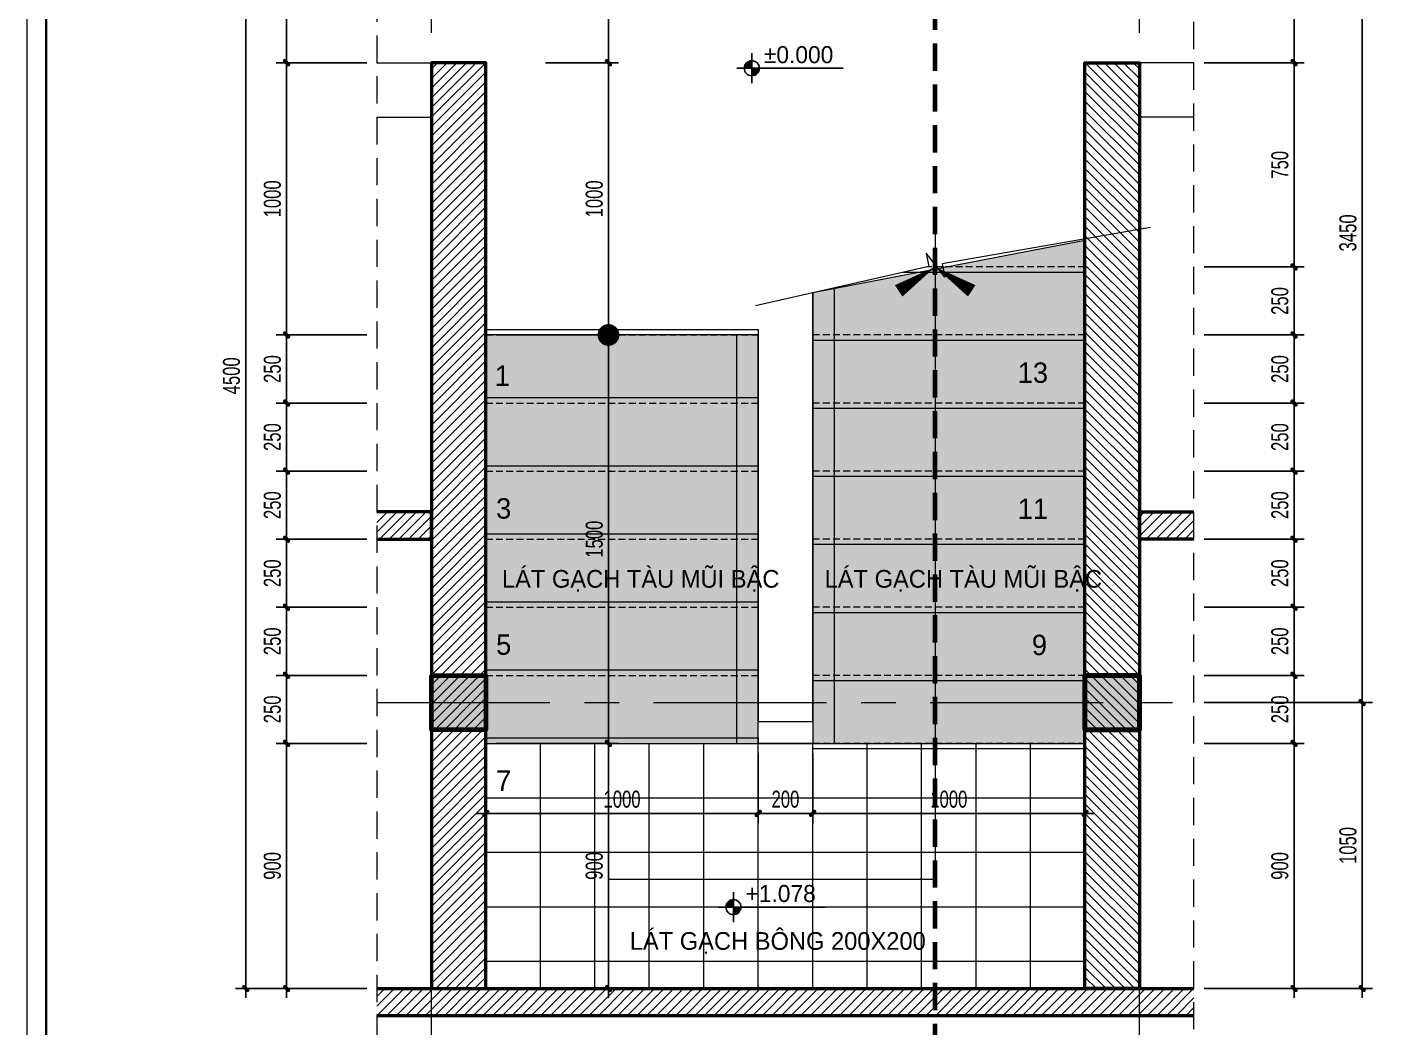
# Model space of a CAD drawing. Header units: inches. Extents: x 88947 to 296847, y 35049 to 161062.
# Drawn here: x 208454 to 213401, y 91097 to 94770 of the extents above; entities that cross this region are included whole.
import ezdxf

# ---------------------------------------------------------------- set-up
doc = ezdxf.new("R2010")
doc.units = ezdxf.units.IN
doc.header["$MEASUREMENT"] = 0
doc.header["$PDMODE"] = 1
for name, pattern in [('ACAD_ISO03W100', [30, 12, -18]), ('CENTER', [50.8, 31.75, -6.35, 6.35, -6.35]), ('DASHED', [0.75, 0.5, -0.25]), ('HIDDEN', [0.375, 0.25, -0.125])]:
    doc.linetypes.add(name, pattern=pattern)
for name, color, linetype, lineweight in [('A-Dims', 145, 'Continuous', 25), ('A-Text', 30, 'Continuous', 9), ('A-Wall', 2, 'Continuous', 35), ('DIM', 7, 'Continuous', 25), ('HACTH', 8, 'Continuous', 5), ('HATCH', 8, 'Continuous', 5), ('KHUNG 1', 6, 'Continuous', 70), ('KHUNG 2', 144, 'Continuous', 18), ('KY HIEU', 4, 'Continuous', 25), ('THAY', 3, 'Continuous', 18), ('TRUC', 252, 'ACAD_ISO03W100', 13), ('TUONG', 4, 'Continuous', 50), ('vdung', 56, 'Continuous', 9)]:
    doc.layers.add(name, color=color, linetype=linetype, lineweight=lineweight)
doc.layers.add('text', color=2, linetype='Continuous')
doc.styles.add('FRANKO', font='VFRANKO.TTF')
doc.styles.add('TEXT', font='VHELVCN.TTF')
doc.styles.add('VNI-HELVE-CONDENSE', font='VNARIAL.TTF', dxfattribs={"width": 0.7})
doc.dimstyles.new('TAS-50', dxfattribs={"dimscale": 25, "dimtxt": 2.5, "dimasz": 0.7, "dimexe": 1.5, "dimexo": 1.5, "dimgap": 0.8, "dimtad": 1, "dimdec": 0, "dimzin": 3, "dimdsep": 46, "dimtxsty": 'VNI-HELVE-CONDENSE', "dimblk": 'TICK', "dimcen": 2.5, "dimclrt": 71, "dimazin": 2, "dimtfac": 0.75, "dimtdec": 0, "dimtix": 1, "dimtmove": 2, "dimatfit": 2, "dimldrblk": 'TICK123', "dimfxl": 1.5, "dimtolj": 1, "dimtzin": 0, "dimarcsym": 0})

# ---------------------------------------------------------------- blocks, each defined once
blk = doc.blocks.new('khung ten')
at = {"layer": 'A-Wall', "ltscale": 0.7}
blk.add_lwpolyline([(267204, -219099), (305804, -219099), (305804, -190799), (267204, -190799)], close=True, dxfattribs=at)
at = {"layer": 'KHUNG 2', "ltscale": 0.7}
blk.add_lwpolyline([(267004, -219299), (306004, -219299), (306004, -190599), (267004, -190599)], close=True, dxfattribs=at)
blk = doc.blocks.new('TICK')
at = {"layer": 'A-Dims', "color": 1}
for p, q in [((-2, 0), (2, 0)), ((0, 1.5), (0, -1.5))]:
    blk.add_line(p, q, dxfattribs=at)
at = {"layer": 'A-Dims', "color": 1, "const_width": 0.788}
blk.add_lwpolyline([(-0.33, -0.35), (0.38, 0.38)], dxfattribs=at)
at = {"layer": 'A-Dims', "color": 1, "const_width": 0.394}
for points in [[(0.24, 0.52, -0.414214), (0.52, 0.52, -1)], [(0.52, 0.52, -0.414214), (0.52, 0.24, -1)], [(-0.47, -0.21, 0.414214), (-0.47, -0.49, 1)], [(-0.47, -0.49, 0.414214), (-0.19, -0.49, 1)]]:
    blk.add_lwpolyline(points, format="xyb", dxfattribs=at)
blk = doc.blocks.new('*D1185')
at = {"layer": 'Defpoints', "color": 0}
for p in [(212739.9, 94638.5), (212739.9, 93888.5), (213107.7, 93888.5)]:
    blk.add_point(p, dxfattribs=at)
at = {"layer": 'DIM', "color": 0, "lineweight": -2}
for p, q in [((212777.4, 94638.5), (213145.2, 94638.5)), ((213107.7, 94621), (213107.7, 93906)), ((212777.4, 93888.5), (213145.2, 93888.5))]:
    blk.add_line(p, q, dxfattribs=at)
at = {"layer": 'DIM', "color": 0, "lineweight": -2, "xscale": 17.5, "yscale": 17.5, "zscale": 17.5}
for p, rotation in [((213107.7, 94638.5), 90), ((213107.7, 93888.5), 270)]:
    blk.add_blockref('TICK', p, dxfattribs=dict(at, rotation=rotation))
at = {"layer": 'DIM', "color": 71, "insert": (213055.8, 94263.5), "char_height": 62.5, "attachment_point": 5, "rotation": 90, "style": 'VNI-HELVE-CONDENSE'}
blk.add_mtext('\\A1;750', dxfattribs=at)
blk = doc.blocks.new('TICK123')
at = {"layer": 'A-Dims', "color": 1}
blk.add_lwpolyline([(0.05, 0, 0, 0.84, 0), (-2.11, 0, 8.4, 8.4, 0)], format="xyseb", dxfattribs=at)
blk = doc.blocks.new('*D1186')
at = {"layer": 'Defpoints', "color": 0}
for p in [(212739.9, 93888.5), (212739.9, 93638.5), (213107.7, 93638.5)]:
    blk.add_point(p, dxfattribs=at)
at = {"layer": 'DIM', "color": 0, "lineweight": -2}
for p, q in [((212777.4, 93888.5), (213145.2, 93888.5)), ((213107.7, 93871), (213107.7, 93656)), ((212777.4, 93638.5), (213145.2, 93638.5))]:
    blk.add_line(p, q, dxfattribs=at)
at = {"layer": 'DIM', "color": 0, "lineweight": -2, "xscale": 17.5, "yscale": 17.5, "zscale": 17.5}
for p, rotation in [((213107.7, 93888.5), 90), ((213107.7, 93638.5), 270)]:
    blk.add_blockref('TICK', p, dxfattribs=dict(at, rotation=rotation))
at = {"layer": 'DIM', "color": 71, "insert": (213055.8, 93763.5), "char_height": 62.5, "attachment_point": 5, "rotation": 90, "style": 'VNI-HELVE-CONDENSE'}
blk.add_mtext('\\A1;250', dxfattribs=at)
blk = doc.blocks.new('*D1187')
at = {"layer": 'Defpoints', "color": 0}
for p in [(212739.9, 93638.5), (212739.9, 93388.5), (213107.7, 93388.5)]:
    blk.add_point(p, dxfattribs=at)
at = {"layer": 'DIM', "color": 0, "lineweight": -2}
for p, q in [((212777.4, 93638.5), (213145.2, 93638.5)), ((213107.7, 93621), (213107.7, 93406)), ((212777.4, 93388.5), (213145.2, 93388.5))]:
    blk.add_line(p, q, dxfattribs=at)
at = {"layer": 'DIM', "color": 0, "lineweight": -2, "xscale": 17.5, "yscale": 17.5, "zscale": 17.5}
for p, rotation in [((213107.7, 93638.5), 90), ((213107.7, 93388.5), 270)]:
    blk.add_blockref('TICK', p, dxfattribs=dict(at, rotation=rotation))
at = {"layer": 'DIM', "color": 71, "insert": (213055.8, 93513.5), "char_height": 62.5, "attachment_point": 5, "rotation": 90, "style": 'VNI-HELVE-CONDENSE'}
blk.add_mtext('\\A1;250', dxfattribs=at)
blk = doc.blocks.new('*D1188')
at = {"layer": 'Defpoints', "color": 0}
for p in [(212739.9, 93388.5), (212739.9, 93138.5), (213107.7, 93138.5)]:
    blk.add_point(p, dxfattribs=at)
at = {"layer": 'DIM', "color": 0, "lineweight": -2}
for p, q in [((212777.4, 93388.5), (213145.2, 93388.5)), ((213107.7, 93371), (213107.7, 93156)), ((212777.4, 93138.5), (213145.2, 93138.5))]:
    blk.add_line(p, q, dxfattribs=at)
at = {"layer": 'DIM', "color": 0, "lineweight": -2, "xscale": 17.5, "yscale": 17.5, "zscale": 17.5}
for p, rotation in [((213107.7, 93388.5), 90), ((213107.7, 93138.5), 270)]:
    blk.add_blockref('TICK', p, dxfattribs=dict(at, rotation=rotation))
at = {"layer": 'DIM', "color": 71, "insert": (213055.8, 93263.5), "char_height": 62.5, "attachment_point": 5, "rotation": 90, "style": 'VNI-HELVE-CONDENSE'}
blk.add_mtext('\\A1;250', dxfattribs=at)
blk = doc.blocks.new('*D1189')
at = {"layer": 'Defpoints', "color": 0}
for p in [(212739.9, 93138.5), (212739.9, 92888.5), (213107.7, 92888.5)]:
    blk.add_point(p, dxfattribs=at)
at = {"layer": 'DIM', "color": 0, "lineweight": -2}
for p, q in [((212777.4, 93138.5), (213145.2, 93138.5)), ((213107.7, 93121), (213107.7, 92906)), ((212777.4, 92888.5), (213145.2, 92888.5))]:
    blk.add_line(p, q, dxfattribs=at)
at = {"layer": 'DIM', "color": 0, "lineweight": -2, "xscale": 17.5, "yscale": 17.5, "zscale": 17.5}
for p, rotation in [((213107.7, 93138.5), 90), ((213107.7, 92888.5), 270)]:
    blk.add_blockref('TICK', p, dxfattribs=dict(at, rotation=rotation))
at = {"layer": 'DIM', "color": 71, "insert": (213055.8, 93013.5), "char_height": 62.5, "attachment_point": 5, "rotation": 90, "style": 'VNI-HELVE-CONDENSE'}
blk.add_mtext('\\A1;250', dxfattribs=at)
blk = doc.blocks.new('*D1190')
at = {"layer": 'Defpoints', "color": 0}
for p in [(212739.9, 92888.5), (212739.9, 92638.5), (213107.7, 92638.5)]:
    blk.add_point(p, dxfattribs=at)
at = {"layer": 'DIM', "color": 0, "lineweight": -2}
for p, q in [((212777.4, 92888.5), (213145.2, 92888.5)), ((213107.7, 92871), (213107.7, 92656)), ((212777.4, 92638.5), (213145.2, 92638.5))]:
    blk.add_line(p, q, dxfattribs=at)
at = {"layer": 'DIM', "color": 0, "lineweight": -2, "xscale": 17.5, "yscale": 17.5, "zscale": 17.5}
for p, rotation in [((213107.7, 92888.5), 90), ((213107.7, 92638.5), 270)]:
    blk.add_blockref('TICK', p, dxfattribs=dict(at, rotation=rotation))
at = {"layer": 'DIM', "color": 71, "insert": (213055.8, 92763.5), "char_height": 62.5, "attachment_point": 5, "rotation": 90, "style": 'VNI-HELVE-CONDENSE'}
blk.add_mtext('\\A1;250', dxfattribs=at)
blk = doc.blocks.new('*D1191')
at = {"layer": 'Defpoints', "color": 0}
for p in [(212739.9, 92638.5), (212739.9, 92388.5), (213107.7, 92388.5)]:
    blk.add_point(p, dxfattribs=at)
at = {"layer": 'DIM', "color": 0, "lineweight": -2}
for p, q in [((212777.4, 92638.5), (213145.2, 92638.5)), ((213107.7, 92621), (213107.7, 92406)), ((212777.4, 92388.5), (213145.2, 92388.5))]:
    blk.add_line(p, q, dxfattribs=at)
at = {"layer": 'DIM', "color": 0, "lineweight": -2, "xscale": 17.5, "yscale": 17.5, "zscale": 17.5}
for p, rotation in [((213107.7, 92638.5), 90), ((213107.7, 92388.5), 270)]:
    blk.add_blockref('TICK', p, dxfattribs=dict(at, rotation=rotation))
at = {"layer": 'DIM', "color": 71, "insert": (213055.8, 92513.5), "char_height": 62.5, "attachment_point": 5, "rotation": 90, "style": 'VNI-HELVE-CONDENSE'}
blk.add_mtext('\\A1;250', dxfattribs=at)
blk = doc.blocks.new('*D1192')
at = {"layer": 'Defpoints', "color": 0}
for p in [(212739.9, 92388.5), (212739.9, 92138.5), (213107.7, 92138.5)]:
    blk.add_point(p, dxfattribs=at)
at = {"layer": 'DIM', "color": 0, "lineweight": -2}
for p, q in [((212777.4, 92388.5), (213145.2, 92388.5)), ((213107.7, 92371), (213107.7, 92156)), ((212777.4, 92138.5), (213145.2, 92138.5))]:
    blk.add_line(p, q, dxfattribs=at)
at = {"layer": 'DIM', "color": 0, "lineweight": -2, "xscale": 17.5, "yscale": 17.5, "zscale": 17.5}
for p, rotation in [((213107.7, 92388.5), 90), ((213107.7, 92138.5), 270)]:
    blk.add_blockref('TICK', p, dxfattribs=dict(at, rotation=rotation))
at = {"layer": 'DIM', "color": 71, "insert": (213055.8, 92263.5), "char_height": 62.5, "attachment_point": 5, "rotation": 90, "style": 'VNI-HELVE-CONDENSE'}
blk.add_mtext('\\A1;250', dxfattribs=at)
blk = doc.blocks.new('*D1193')
at = {"layer": 'Defpoints', "color": 0}
for p in [(212739.9, 92138.5), (212739.9, 91238.5), (213107.7, 91238.5)]:
    blk.add_point(p, dxfattribs=at)
at = {"layer": 'DIM', "color": 0, "lineweight": -2}
for p, q in [((212777.4, 92138.5), (213145.2, 92138.5)), ((213107.7, 92121), (213107.7, 91256)), ((212777.4, 91238.5), (213145.2, 91238.5))]:
    blk.add_line(p, q, dxfattribs=at)
at = {"layer": 'DIM', "color": 0, "lineweight": -2, "xscale": 17.5, "yscale": 17.5, "zscale": 17.5}
for p, rotation in [((213107.7, 92138.5), 90), ((213107.7, 91238.5), 270)]:
    blk.add_blockref('TICK', p, dxfattribs=dict(at, rotation=rotation))
at = {"layer": 'DIM', "color": 71, "insert": (213055.8, 91688.5), "char_height": 62.5, "attachment_point": 5, "rotation": 90, "style": 'VNI-HELVE-CONDENSE'}
blk.add_mtext('\\A1;900', dxfattribs=at)
blk = doc.blocks.new('*D1194')
at = {"layer": 'Defpoints', "color": 0}
for p in [(212739.9, 92288.5), (212739.9, 91238.5), (213357.7, 91238.5)]:
    blk.add_point(p, dxfattribs=at)
at = {"layer": 'DIM', "color": 0, "lineweight": -2}
for p, q in [((212777.4, 92288.5), (213395.2, 92288.5)), ((213357.7, 92271), (213357.7, 91256)), ((212777.4, 91238.5), (213395.2, 91238.5))]:
    blk.add_line(p, q, dxfattribs=at)
at = {"layer": 'DIM', "color": 0, "lineweight": -2, "xscale": 17.5, "yscale": 17.5, "zscale": 17.5}
for p, rotation in [((213357.7, 92288.5), 90), ((213357.7, 91238.5), 270)]:
    blk.add_blockref('TICK', p, dxfattribs=dict(at, rotation=rotation))
at = {"layer": 'DIM', "color": 71, "insert": (213305.8, 91763.5), "char_height": 62.5, "attachment_point": 5, "rotation": 90, "style": 'VNI-HELVE-CONDENSE'}
blk.add_mtext('\\A1;1050', dxfattribs=at)
blk = doc.blocks.new('*D1195')
at = {"layer": 'Defpoints', "color": 0}
for p in [(212739.9, 95738.5), (213357.7, 95738.5), (212739.9, 92288.5)]:
    blk.add_point(p, dxfattribs=at)
at = {"layer": 'DIM', "color": 0, "lineweight": -2}
for p, q in [((212777.4, 95738.5), (213395.2, 95738.5)), ((213357.7, 92306), (213357.7, 95721)), ((212777.4, 92288.5), (213395.2, 92288.5))]:
    blk.add_line(p, q, dxfattribs=at)
at = {"layer": 'DIM', "color": 0, "lineweight": -2, "xscale": 17.5, "yscale": 17.5, "zscale": 17.5}
for p, rotation in [((213357.7, 95738.5), 90), ((213357.7, 92288.5), 270)]:
    blk.add_blockref('TICK', p, dxfattribs=dict(at, rotation=rotation))
at = {"layer": 'DIM', "color": 71, "insert": (213305.8, 94013.5), "char_height": 62.5, "attachment_point": 5, "rotation": 90, "style": 'VNI-HELVE-CONDENSE'}
blk.add_mtext('\\A1;3450', dxfattribs=at)
blk = doc.blocks.new('*D1226')
at = {"layer": 'Defpoints', "color": 0}
for p in [(209739.9, 95438.5), (209407.7, 94638.5), (209739.9, 94638.5)]:
    blk.add_point(p, dxfattribs=at)
at = {"layer": 'DIM', "color": 0, "lineweight": -2}
for p, q in [((209702.4, 95438.5), (209370.2, 95438.5)), ((209407.7, 95421), (209407.7, 94656)), ((209702.4, 94638.5), (209370.2, 94638.5))]:
    blk.add_line(p, q, dxfattribs=at)
at = {"layer": 'DIM', "color": 0, "lineweight": -2, "xscale": 17.5, "yscale": 17.5, "zscale": 17.5}
for p, rotation in [((209407.7, 95438.5), 90), ((209407.7, 94638.5), 270)]:
    blk.add_blockref('TICK', p, dxfattribs=dict(at, rotation=rotation))
at = {"layer": 'DIM', "color": 71, "insert": (209355.8, 95038.5), "char_height": 62.5, "attachment_point": 5, "rotation": 90, "style": 'VNI-HELVE-CONDENSE'}
blk.add_mtext('\\A1;800', dxfattribs=at)
blk = doc.blocks.new('*D1227')
at = {"layer": 'Defpoints', "color": 0}
for p in [(209739.9, 92138.5), (209407.7, 91238.5), (209739.9, 91238.5)]:
    blk.add_point(p, dxfattribs=at)
at = {"layer": 'DIM', "color": 0, "lineweight": -2}
for p, q in [((209702.4, 92138.5), (209370.2, 92138.5)), ((209407.7, 92121), (209407.7, 91256)), ((209702.4, 91238.5), (209370.2, 91238.5))]:
    blk.add_line(p, q, dxfattribs=at)
at = {"layer": 'DIM', "color": 0, "lineweight": -2, "xscale": 17.5, "yscale": 17.5, "zscale": 17.5}
for p, rotation in [((209407.7, 92138.5), 90), ((209407.7, 91238.5), 270)]:
    blk.add_blockref('TICK', p, dxfattribs=dict(at, rotation=rotation))
at = {"layer": 'DIM', "color": 71, "insert": (209355.8, 91688.5), "char_height": 62.5, "attachment_point": 5, "rotation": 90, "style": 'VNI-HELVE-CONDENSE'}
blk.add_mtext('\\A1;900', dxfattribs=at)
blk = doc.blocks.new('*D2372')
at = {"layer": 'Defpoints', "color": 0}
for p in [(209739.9, 94638.5), (209407.7, 93638.5), (209739.9, 93638.5)]:
    blk.add_point(p, dxfattribs=at)
at = {"layer": 'DIM', "color": 0, "lineweight": -2}
for p, q in [((209702.4, 94638.5), (209370.2, 94638.5)), ((209407.7, 94621), (209407.7, 93656)), ((209702.4, 93638.5), (209370.2, 93638.5))]:
    blk.add_line(p, q, dxfattribs=at)
at = {"layer": 'DIM', "color": 0, "lineweight": -2, "xscale": 17.5, "yscale": 17.5, "zscale": 17.5}
for p, rotation in [((209407.7, 94638.5), 90), ((209407.7, 93638.5), 270)]:
    blk.add_blockref('TICK', p, dxfattribs=dict(at, rotation=rotation))
at = {"layer": 'DIM', "color": 71, "insert": (209355.8, 94138.5), "char_height": 62.5, "attachment_point": 5, "rotation": 90, "style": 'VNI-HELVE-CONDENSE'}
blk.add_mtext('\\A1;1000', dxfattribs=at)
blk = doc.blocks.new('*D2373')
at = {"layer": 'Defpoints', "color": 0}
for p in [(212739.9, 95438.5), (212739.9, 94638.5), (213107.7, 94638.5)]:
    blk.add_point(p, dxfattribs=at)
at = {"layer": 'DIM', "color": 0, "lineweight": -2}
for p, q in [((212777.4, 95438.5), (213145.2, 95438.5)), ((213107.7, 95421), (213107.7, 94656)), ((212777.4, 94638.5), (213145.2, 94638.5))]:
    blk.add_line(p, q, dxfattribs=at)
at = {"layer": 'DIM', "color": 0, "lineweight": -2, "xscale": 17.5, "yscale": 17.5, "zscale": 17.5}
for p, rotation in [((213107.7, 95438.5), 90), ((213107.7, 94638.5), 270)]:
    blk.add_blockref('TICK', p, dxfattribs=dict(at, rotation=rotation))
at = {"layer": 'DIM', "color": 71, "insert": (213055.8, 95038.5), "char_height": 62.5, "attachment_point": 5, "rotation": 90, "style": 'VNI-HELVE-CONDENSE'}
blk.add_mtext('\\A1;800', dxfattribs=at)
blk = doc.blocks.new('*D2374')
at = {"layer": 'Defpoints', "color": 0}
for p in [(209739.9, 95738.5), (209257.7, 91238.5), (209739.9, 91238.5)]:
    blk.add_point(p, dxfattribs=at)
at = {"layer": 'DIM', "color": 0, "lineweight": -2}
for p, q in [((209702.4, 95738.5), (209220.2, 95738.5)), ((209257.7, 95721), (209257.7, 91256)), ((209702.4, 91238.5), (209220.2, 91238.5))]:
    blk.add_line(p, q, dxfattribs=at)
at = {"layer": 'DIM', "color": 0, "lineweight": -2, "xscale": 17.5, "yscale": 17.5, "zscale": 17.5}
for p, rotation in [((209257.7, 95738.5), 90), ((209257.7, 91238.5), 270)]:
    blk.add_blockref('TICK', p, dxfattribs=dict(at, rotation=rotation))
at = {"layer": 'DIM', "color": 71, "insert": (209205.8, 93488.5), "char_height": 62.5, "attachment_point": 5, "rotation": 90, "style": 'VNI-HELVE-CONDENSE'}
blk.add_mtext('\\A1;4500', dxfattribs=at)
blk = doc.blocks.new('*D2875')
at = {"layer": 'Defpoints', "color": 0}
for p in [(210337, 95438.5), (210321.7, 94638.5), (210589.9, 94638.5)]:
    blk.add_point(p, dxfattribs=at)
at = {"layer": 'DIM', "color": 0, "lineweight": -2}
for p, q in [((210374.5, 95438.5), (210627.4, 95438.5)), ((210589.9, 95421), (210589.9, 94656)), ((210359.2, 94638.5), (210627.4, 94638.5))]:
    blk.add_line(p, q, dxfattribs=at)
at = {"layer": 'DIM', "color": 0, "lineweight": -2, "xscale": 17.5, "yscale": 17.5, "zscale": 17.5}
for p, rotation in [((210589.9, 95438.5), 90), ((210589.9, 94638.5), 270)]:
    blk.add_blockref('TICK', p, dxfattribs=dict(at, rotation=rotation))
at = {"layer": 'DIM', "color": 71, "insert": (210538, 95038.5), "char_height": 62.5, "attachment_point": 5, "rotation": 90, "style": 'VNI-HELVE-CONDENSE'}
blk.add_mtext('\\A1;800', dxfattribs=at)
blk = doc.blocks.new('*D2876')
at = {"layer": 'Defpoints', "color": 0}
for p in [(210321.7, 94638.5), (210302.5, 93638.5), (210589.9, 93638.5)]:
    blk.add_point(p, dxfattribs=at)
at = {"layer": 'DIM', "color": 0, "lineweight": -2}
for p, q in [((210359.2, 94638.5), (210627.4, 94638.5)), ((210589.9, 94621), (210589.9, 93656)), ((210340, 93638.5), (210627.4, 93638.5))]:
    blk.add_line(p, q, dxfattribs=at)
at = {"layer": 'DIM', "color": 0, "lineweight": -2, "xscale": 17.5, "yscale": 17.5, "zscale": 17.5}
for p, rotation in [((210589.9, 94638.5), 90), ((210589.9, 93638.5), 270)]:
    blk.add_blockref('TICK', p, dxfattribs=dict(at, rotation=rotation))
at = {"layer": 'DIM', "color": 71, "insert": (210538, 94138.5), "char_height": 62.5, "attachment_point": 5, "rotation": 90, "style": 'VNI-HELVE-CONDENSE'}
blk.add_mtext('\\A1;1000', dxfattribs=at)
blk = doc.blocks.new('*D2877')
at = {"layer": 'Defpoints', "color": 0}
for p in [(210139.9, 93638.5), (210139.9, 92138.5), (210589.9, 92138.5)]:
    blk.add_point(p, dxfattribs=at)
at = {"layer": 'DIM', "color": 0, "lineweight": -2}
for p, q in [((210177.4, 93638.5), (210627.4, 93638.5)), ((210589.9, 93621), (210589.9, 92156)), ((210177.4, 92138.5), (210627.4, 92138.5))]:
    blk.add_line(p, q, dxfattribs=at)
at = {"layer": 'DIM', "color": 0, "lineweight": -2, "xscale": 17.5, "yscale": 17.5, "zscale": 17.5}
for p, rotation in [((210589.9, 93638.5), 90), ((210589.9, 92138.5), 270)]:
    blk.add_blockref('TICK', p, dxfattribs=dict(at, rotation=rotation))
at = {"layer": 'DIM', "color": 71, "insert": (210538, 92888.5), "char_height": 62.5, "attachment_point": 5, "rotation": 90, "style": 'VNI-HELVE-CONDENSE'}
blk.add_mtext('\\A1;1500', dxfattribs=at)
blk = doc.blocks.new('*D2878')
at = {"layer": 'Defpoints', "color": 0}
for p in [(210139.9, 92138.5), (210139.9, 91238.5), (210589.9, 91238.5)]:
    blk.add_point(p, dxfattribs=at)
at = {"layer": 'DIM', "color": 0, "lineweight": -2}
for p, q in [((210177.4, 92138.5), (210627.4, 92138.5)), ((210589.9, 92121), (210589.9, 91256)), ((210177.4, 91238.5), (210627.4, 91238.5))]:
    blk.add_line(p, q, dxfattribs=at)
at = {"layer": 'DIM', "color": 0, "lineweight": -2, "xscale": 17.5, "yscale": 17.5, "zscale": 17.5}
for p, rotation in [((210589.9, 92138.5), 90), ((210589.9, 91238.5), 270)]:
    blk.add_blockref('TICK', p, dxfattribs=dict(at, rotation=rotation))
at = {"layer": 'DIM', "color": 71, "insert": (210538, 91688.5), "char_height": 62.5, "attachment_point": 5, "rotation": 90, "style": 'VNI-HELVE-CONDENSE'}
blk.add_mtext('\\A1;900', dxfattribs=at)
blk = doc.blocks.new('*D2394')
at = {"layer": 'Defpoints', "color": 0}
for p in [(209739.9, 93638.5), (209407.7, 93388.5), (209739.9, 93388.5)]:
    blk.add_point(p, dxfattribs=at)
at = {"layer": 'DIM', "color": 0, "lineweight": -2}
for p, q in [((209702.4, 93638.5), (209370.2, 93638.5)), ((209407.7, 93621), (209407.7, 93406)), ((209702.4, 93388.5), (209370.2, 93388.5))]:
    blk.add_line(p, q, dxfattribs=at)
at = {"layer": 'DIM', "color": 0, "lineweight": -2, "xscale": 17.5, "yscale": 17.5, "zscale": 17.5}
for p, rotation in [((209407.7, 93638.5), 90), ((209407.7, 93388.5), 270)]:
    blk.add_blockref('TICK', p, dxfattribs=dict(at, rotation=rotation))
at = {"layer": 'DIM', "color": 71, "insert": (209355.8, 93513.5), "char_height": 62.5, "attachment_point": 5, "rotation": 90, "style": 'VNI-HELVE-CONDENSE'}
blk.add_mtext('\\A1;250', dxfattribs=at)
blk = doc.blocks.new('*D2395')
at = {"layer": 'Defpoints', "color": 0}
for p in [(209739.9, 93388.5), (209407.7, 93138.5), (209739.9, 93138.5)]:
    blk.add_point(p, dxfattribs=at)
at = {"layer": 'DIM', "color": 0, "lineweight": -2}
for p, q in [((209702.4, 93388.5), (209370.2, 93388.5)), ((209407.7, 93371), (209407.7, 93156)), ((209702.4, 93138.5), (209370.2, 93138.5))]:
    blk.add_line(p, q, dxfattribs=at)
at = {"layer": 'DIM', "color": 0, "lineweight": -2, "xscale": 17.5, "yscale": 17.5, "zscale": 17.5}
for p, rotation in [((209407.7, 93388.5), 90), ((209407.7, 93138.5), 270)]:
    blk.add_blockref('TICK', p, dxfattribs=dict(at, rotation=rotation))
at = {"layer": 'DIM', "color": 71, "insert": (209355.8, 93263.5), "char_height": 62.5, "attachment_point": 5, "rotation": 90, "style": 'VNI-HELVE-CONDENSE'}
blk.add_mtext('\\A1;250', dxfattribs=at)
blk = doc.blocks.new('*D2396')
at = {"layer": 'Defpoints', "color": 0}
for p in [(209739.9, 93138.5), (209407.7, 92888.5), (209739.9, 92888.5)]:
    blk.add_point(p, dxfattribs=at)
at = {"layer": 'DIM', "color": 0, "lineweight": -2}
for p, q in [((209702.4, 93138.5), (209370.2, 93138.5)), ((209407.7, 93121), (209407.7, 92906)), ((209702.4, 92888.5), (209370.2, 92888.5))]:
    blk.add_line(p, q, dxfattribs=at)
at = {"layer": 'DIM', "color": 0, "lineweight": -2, "xscale": 17.5, "yscale": 17.5, "zscale": 17.5}
for p, rotation in [((209407.7, 93138.5), 90), ((209407.7, 92888.5), 270)]:
    blk.add_blockref('TICK', p, dxfattribs=dict(at, rotation=rotation))
at = {"layer": 'DIM', "color": 71, "insert": (209355.8, 93013.5), "char_height": 62.5, "attachment_point": 5, "rotation": 90, "style": 'VNI-HELVE-CONDENSE'}
blk.add_mtext('\\A1;250', dxfattribs=at)
blk = doc.blocks.new('*D2397')
at = {"layer": 'Defpoints', "color": 0}
for p in [(209739.9, 92888.5), (209407.7, 92638.5), (209739.9, 92638.5)]:
    blk.add_point(p, dxfattribs=at)
at = {"layer": 'DIM', "color": 0, "lineweight": -2}
for p, q in [((209702.4, 92888.5), (209370.2, 92888.5)), ((209407.7, 92871), (209407.7, 92656)), ((209702.4, 92638.5), (209370.2, 92638.5))]:
    blk.add_line(p, q, dxfattribs=at)
at = {"layer": 'DIM', "color": 0, "lineweight": -2, "xscale": 17.5, "yscale": 17.5, "zscale": 17.5}
for p, rotation in [((209407.7, 92888.5), 90), ((209407.7, 92638.5), 270)]:
    blk.add_blockref('TICK', p, dxfattribs=dict(at, rotation=rotation))
at = {"layer": 'DIM', "color": 71, "insert": (209355.8, 92763.5), "char_height": 62.5, "attachment_point": 5, "rotation": 90, "style": 'VNI-HELVE-CONDENSE'}
blk.add_mtext('\\A1;250', dxfattribs=at)
blk = doc.blocks.new('*D2398')
at = {"layer": 'Defpoints', "color": 0}
for p in [(209739.9, 92638.5), (209407.7, 92388.5), (209739.9, 92388.5)]:
    blk.add_point(p, dxfattribs=at)
at = {"layer": 'DIM', "color": 0, "lineweight": -2}
for p, q in [((209702.4, 92638.5), (209370.2, 92638.5)), ((209407.7, 92621), (209407.7, 92406)), ((209702.4, 92388.5), (209370.2, 92388.5))]:
    blk.add_line(p, q, dxfattribs=at)
at = {"layer": 'DIM', "color": 0, "lineweight": -2, "xscale": 17.5, "yscale": 17.5, "zscale": 17.5}
for p, rotation in [((209407.7, 92638.5), 90), ((209407.7, 92388.5), 270)]:
    blk.add_blockref('TICK', p, dxfattribs=dict(at, rotation=rotation))
at = {"layer": 'DIM', "color": 71, "insert": (209355.8, 92513.5), "char_height": 62.5, "attachment_point": 5, "rotation": 90, "style": 'VNI-HELVE-CONDENSE'}
blk.add_mtext('\\A1;250', dxfattribs=at)
blk = doc.blocks.new('*D2399')
at = {"layer": 'Defpoints', "color": 0}
for p in [(209739.9, 92388.5), (209407.7, 92138.5), (209739.9, 92138.5)]:
    blk.add_point(p, dxfattribs=at)
at = {"layer": 'DIM', "color": 0, "lineweight": -2}
for p, q in [((209702.4, 92388.5), (209370.2, 92388.5)), ((209407.7, 92371), (209407.7, 92156)), ((209702.4, 92138.5), (209370.2, 92138.5))]:
    blk.add_line(p, q, dxfattribs=at)
at = {"layer": 'DIM', "color": 0, "lineweight": -2, "xscale": 17.5, "yscale": 17.5, "zscale": 17.5}
for p, rotation in [((209407.7, 92388.5), 90), ((209407.7, 92138.5), 270)]:
    blk.add_blockref('TICK', p, dxfattribs=dict(at, rotation=rotation))
at = {"layer": 'DIM', "color": 71, "insert": (209355.8, 92263.5), "char_height": 62.5, "attachment_point": 5, "rotation": 90, "style": 'VNI-HELVE-CONDENSE'}
blk.add_mtext('\\A1;250', dxfattribs=at)
blk = doc.blocks.new('*D2879')
at = {"layer": 'Defpoints', "color": 0}
for p in [(210139.9, 92138.5), (211139.9, 92138.5), (211139.9, 91881.4)]:
    blk.add_point(p, dxfattribs=at)
at = {"layer": 'DIM', "color": 0, "lineweight": -2}
for p, q in [((210139.9, 92101), (210139.9, 91843.9)), ((211139.9, 92101), (211139.9, 91843.9)), ((210157.4, 91881.4), (211122.4, 91881.4))]:
    blk.add_line(p, q, dxfattribs=at)
at = {"layer": 'DIM', "color": 0, "lineweight": -2, "xscale": 17.5, "yscale": 17.5, "zscale": 17.5, "rotation": 180}
blk.add_blockref('TICK', (210139.9, 91881.4), dxfattribs=at)
at = {"layer": 'DIM', "color": 0, "lineweight": -2, "xscale": 17.5, "yscale": 17.5, "zscale": 17.5}
blk.add_blockref('TICK', (211139.9, 91881.4), dxfattribs=at)
at = {"layer": 'DIM', "color": 71, "insert": (210639.9, 91933.3), "char_height": 62.5, "attachment_point": 5, "style": 'VNI-HELVE-CONDENSE'}
blk.add_mtext('\\A1;1000', dxfattribs=at)
blk = doc.blocks.new('*D2410')
at = {"layer": 'Defpoints', "color": 0}
for p in [(211139.9, 92138.5), (211339.9, 92138.5), (211339.9, 91881.4)]:
    blk.add_point(p, dxfattribs=at)
at = {"layer": 'DIM', "color": 0, "lineweight": -2}
for p, q in [((211139.9, 92101), (211139.9, 91843.9)), ((211339.9, 92101), (211339.9, 91843.9)), ((211157.4, 91881.4), (211322.4, 91881.4))]:
    blk.add_line(p, q, dxfattribs=at)
at = {"layer": 'DIM', "color": 0, "lineweight": -2, "xscale": 17.5, "yscale": 17.5, "zscale": 17.5, "rotation": 180}
blk.add_blockref('TICK', (211139.9, 91881.4), dxfattribs=at)
at = {"layer": 'DIM', "color": 0, "lineweight": -2, "xscale": 17.5, "yscale": 17.5, "zscale": 17.5}
blk.add_blockref('TICK', (211339.9, 91881.4), dxfattribs=at)
at = {"layer": 'DIM', "color": 71, "insert": (211239.9, 91933.3), "char_height": 62.5, "attachment_point": 5, "style": 'VNI-HELVE-CONDENSE'}
blk.add_mtext('\\A1;200', dxfattribs=at)
blk = doc.blocks.new('*D2411')
at = {"layer": 'Defpoints', "color": 0}
for p in [(211339.9, 92138.5), (212339.9, 92138.5), (212339.9, 91881.4)]:
    blk.add_point(p, dxfattribs=at)
at = {"layer": 'DIM', "color": 0, "lineweight": -2}
for p, q in [((211339.9, 92101), (211339.9, 91843.9)), ((212339.9, 92101), (212339.9, 91843.9)), ((211357.4, 91881.4), (212322.4, 91881.4))]:
    blk.add_line(p, q, dxfattribs=at)
at = {"layer": 'DIM', "color": 0, "lineweight": -2, "xscale": 17.5, "yscale": 17.5, "zscale": 17.5, "rotation": 180}
blk.add_blockref('TICK', (211339.9, 91881.4), dxfattribs=at)
at = {"layer": 'DIM', "color": 0, "lineweight": -2, "xscale": 17.5, "yscale": 17.5, "zscale": 17.5}
blk.add_blockref('TICK', (212339.9, 91881.4), dxfattribs=at)
at = {"layer": 'DIM', "color": 71, "insert": (211839.9, 91933.3), "char_height": 62.5, "attachment_point": 5, "style": 'VNI-HELVE-CONDENSE'}
blk.add_mtext('\\A1;1000', dxfattribs=at)
blk = doc.blocks.new('A$C796B168A')
h = blk.add_hatch(color=256)
edge = h.paths.add_edge_path()
edge.add_ellipse((0, 0), major_axis=(38.9, 38.9), ratio=1, start_angle=45, end_angle=135)
edge.add_line((-55, 0), (0, 0))
edge.add_line((0, 0), (0, 55))
edge = h.paths.add_edge_path()
edge.add_ellipse((0, 0), major_axis=(38.9, 38.9), ratio=1, start_angle=225, end_angle=315)
edge.add_line((55, 0), (0, 0))
edge.add_line((0, 0), (0, -55))
for p, q in [((0, -110), (0, 110)), ((-110, 0), (670.4, 0))]:
    blk.add_line(p, q)
blk.add_ellipse((0, 0), major_axis=(-38.9, 38.9), ratio=1, start_param=3.926991, end_param=10.210176)
at = {"style": 'TEXT'}
blk.add_attdef('CAO ÑOÄ', (88.8, 37.3), '', height=100, dxfattribs=at)

msp = doc.modelspace()

# ---------------------------------------------------------------- hatches: boundary and pattern name
at = {"layer": 'HACTH'}
h = msp.add_hatch(dxfattribs=at)
h.set_pattern_fill('AR-SAND', color=256, scale=20, style=0)
h.set_pattern_definition([(37.5, (133161.345, 84708.95), (-1.259867, 38.536475), [0, -30.4, 0, -34, 0, -32.5]), (7.5, (133161.345, 84708.95), (35.395534, 56.44292), [0, -16.4, 0, -27.4, 0, -10.5]), (327.5, (133136.745, 84708.95), (62.282837, 0.113181), [0, -10, 0, -36, 0, -47]), (317.5, (133136.745, 84708.95), (60.122532, 17.55351), [0, -5, 0, -23.6, 0, -27])])
h.paths.add_polyline_path([(211139.9, 93638.5), (210139.9, 93638.5), (210139.9, 92138.5), (212339.9, 92138.5), (212339.9, 93985.2), (211339.9, 93793), (211339.9, 92138.5), (211139.9, 92138.5)])
h = msp.add_hatch(dxfattribs=at)
h.set_pattern_fill('TAS_GACH400X400', color=256, scale=0.5, style=0, pattern_type=2)
h.set_pattern_definition([(0, (210139.86, 92138.68), (0, 200), []), (90, (210139.86, 92138.68), (-200, 1e-14), [200, 0])])
h.paths.add_polyline_path([(212339.9, 92138.5), (212339.9, 91238.5), (210139.9, 91238.5), (210139.9, 92138.5), (212339.9, 92138.5)])
at = {"layer": 'HATCH'}
h = msp.add_hatch(dxfattribs=at)
h.set_pattern_fill('ANSI31', color=256, scale=200, style=0)
h.set_pattern_definition([(45, (209939.86, 92388.495), (-17.67767, 17.67767), [])])
h.paths.add_polyline_path([(210139.9, 91238.5), (210139.9, 94638.5), (209939.9, 94638.5), (209939.9, 91238.5)])
h = msp.add_hatch(dxfattribs=at)
h.set_pattern_fill('ANSI31', color=256, scale=200, style=0)
h.set_pattern_definition([(135, (212539.86, 92388.495), (17.67767, 17.67767), [])])
h.paths.add_polyline_path([(212339.9, 91238.5), (212339.9, 94638.5), (212539.9, 94638.5), (212539.9, 91238.5)])
h = msp.add_hatch(dxfattribs=at)
h.set_pattern_fill('ANSI31', color=256, scale=200, style=0)
h.set_pattern_definition([(45, (208339.86, 91938.495), (-17.67767, 17.67767), [])])
h.paths.add_polyline_path([(209739.9, 92988.5), (209739.9, 92888.5), (209939.9, 92888.5), (209939.9, 92988.5)])
h = msp.add_hatch(dxfattribs=at)
h.set_pattern_fill('ANSI31', color=256, scale=200, style=0)
h.set_pattern_definition([(45, (212539.86, 91838.495), (-17.67767, 17.67767), [])])
h.paths.add_polyline_path([(212539.9, 92988.5), (212539.9, 92888.5), (212739.9, 92888.5), (212739.9, 92988.5)])
h = msp.add_hatch(dxfattribs=at)
h.set_pattern_fill('ANSI31', color=256, scale=200, style=0)
h.set_pattern_definition([(45, (209739.86, 91138.495), (-17.67767, 17.67767), [])])
h.paths.add_polyline_path([(209939.9, 91238.5), (209739.9, 91238.5), (209739.9, 91138.5), (209939.9, 91138.5)])
h.paths.add_polyline_path([(211789.9, 91238.5), (209939.9, 91238.5), (209939.9, 91138.5), (211789.9, 91138.5)])
h.paths.add_polyline_path([(212539.9, 91238.5), (212339.9, 91238.5), (211789.9, 91238.5), (211789.9, 91138.5), (212539.9, 91138.5)])
h.paths.add_polyline_path([(212739.9, 91238.5), (212539.9, 91238.5), (212539.9, 91138.5), (212739.9, 91138.5)])

# ---------------------------------------------------------------- linework, layer by layer
at = {"layer": 'HACTH'}
msp.add_lwpolyline([(211789.9, 94072.1), (211789.9, 92138.5), (211789.9, 91638.5), (210589.9, 91638.5), (210589.9, 93820.9)], dxfattribs=at)
for points in [[(211139.9, 93638.5), (210139.9, 93638.5), (210139.9, 92138.5), (212339.9, 92138.5), (212339.9, 93985.2), (211339.9, 93793), (211339.9, 92138.5), (211139.9, 92138.5), (211139.9, 93638.5)], [(212339.9, 92138.5), (212339.9, 91238.5), (212339.9, 91238.5), (212339.9, 91238.5), (210139.9, 91238.5), (210139.9, 92138.5), (212339.9, 92138.5)]]:
    msp.add_lwpolyline(points, close=True, dxfattribs=at)
at = {"layer": 'HATCH'}
msp.add_lwpolyline([(212580.5, 94033.7), (211815.6, 93899.7), (211825.5, 93850.7), (211756.7, 93938.8), (211766.6, 93889.8), (211130.3, 93745.4)], dxfattribs=at)
for points in [[(211655.7, 93800.6, 50, 0, 0), (211789.9, 93888.5, 0, 0, 0)], [(211924, 93800.6, 50, 0, 0), (211789.9, 93888.5, 0, 0, 0)]]:
    msp.add_lwpolyline(points, format="xyseb", dxfattribs=at)
at = {"layer": 'HATCH', "const_width": 40}
msp.add_lwpolyline([(210569.9, 93638.5, 1), (210609.9, 93638.5, 1)], format="xyb", close=True, dxfattribs=at)
at = {"layer": 'KHUNG 1', "linetype": 'DASHED', "ltscale": 200}
msp.add_lwpolyline([(211789.9, 90109), (211789.9, 96827.4)], dxfattribs=at)
at = {"layer": 'KHUNG 1'}
for points in [[(209939.9, 92388.5), (210139.9, 92388.5), (210139.9, 92188.5), (209939.9, 92188.5)], [(212339.9, 92388.5), (212539.9, 92388.5), (212539.9, 92188.5), (212339.9, 92188.5)], [(212539.9, 92388.5), (212339.9, 92388.5), (212339.9, 92188.5), (212539.9, 92188.5)]]:
    msp.add_lwpolyline(points, close=True, dxfattribs=at)
for points in [[(209939.9, 92188.5), (210139.9, 92188.5), (209939.9, 92388.5), (210139.9, 92388.5)], [(212339.9, 92188.5), (212539.9, 92188.5), (212339.9, 92388.5), (212539.9, 92388.5)], [(212539.9, 92188.5), (212339.9, 92188.5), (212539.9, 92388.5), (212339.9, 92388.5)]]:
    msp.add_solid(points, dxfattribs=at)
at = {"layer": 'KHUNG 2', "linetype": 'DASHED', "ltscale": 200}
msp.add_lwpolyline([(212739.9, 95938.5), (209739.9, 95938.5), (209739.9, 90938.5), (212739.9, 90938.5)], close=True, dxfattribs=at)
at = {"layer": 'THAY'}
for points in [[(209739.9, 94638.5), (209939.9, 94638.5)], [(212739.9, 94638.5), (212539.9, 94638.5)], [(209739.9, 94438.5), (209939.9, 94438.5)], [(212739.9, 94438.5), (212539.9, 94438.5)], [(212339.9, 93868.5), (211672.6, 93868.5)], [(211059.9, 93638.5), (211059.9, 92138.5), (211419.9, 92138.5), (211419.9, 93811.2)], [(211139.9, 93638.5), (211139.9, 92218.5), (211339.9, 92218.5), (211339.9, 93793)], [(210139.9, 93658.5), (211139.9, 93658.5), (211139.9, 93638.5)], [(212339.9, 93618.5), (211339.9, 93618.5), (211339.9, 93638.5)], [(210139.9, 93408.5), (211139.9, 93408.5)], [(212339.9, 93368.5), (211339.9, 93368.5), (211339.9, 93388.5)], [(210139.9, 93158.5), (211139.9, 93158.5)], [(212339.9, 93118.5), (211339.9, 93118.5), (211339.9, 93138.5)], [(210139.9, 92908.5), (211139.9, 92908.5)], [(212339.9, 92868.5), (211339.9, 92868.5), (211339.9, 92888.5)], [(210139.9, 92658.5), (211139.9, 92658.5)], [(212339.9, 92618.5), (211339.9, 92618.5), (211339.9, 92638.5)], [(210139.9, 92408.5), (211139.9, 92408.5)], [(212339.9, 92368.5), (211339.9, 92368.5), (211339.9, 92388.5)], [(210139.9, 92158.5), (211139.9, 92158.5), (211139.9, 92138.5)], [(212339.9, 92118.5), (211339.9, 92118.5), (211339.9, 92138.5)]]:
    msp.add_lwpolyline(points, dxfattribs=at)
at = {"layer": 'THAY', "linetype": 'HIDDEN', "ltscale": 100}
for points in [[(212339.9, 93888.5), (211760, 93888.5)], [(210139.9, 93638.5), (211139.9, 93638.5)], [(212339.9, 93638.5), (211339.9, 93638.5)], [(210139.9, 93388.5), (211139.9, 93388.5)], [(212339.9, 93388.5), (211339.9, 93388.5)], [(210139.9, 93138.5), (211139.9, 93138.5)], [(212339.9, 93138.5), (211339.9, 93138.5)], [(210139.9, 92888.5), (211139.9, 92888.5)], [(212339.9, 92888.5), (211339.9, 92888.5)], [(210139.9, 92638.5), (211139.9, 92638.5)], [(212339.9, 92638.5), (211339.9, 92638.5)], [(210139.9, 92388.5), (211139.9, 92388.5)], [(212339.9, 92388.5), (211339.9, 92388.5)], [(210139.9, 92138.5), (211139.9, 92138.5)], [(212339.9, 92138.5), (211339.9, 92138.5)]]:
    msp.add_lwpolyline(points, dxfattribs=at)
at = {"layer": 'TRUC', "linetype": 'CENTER', "ltscale": 20}
for points in [[(209939.9, 90938.5), (209939.9, 95938.5)], [(212539.9, 90938.5), (212539.9, 95938.5)], [(209739.9, 92288.5), (212739.9, 92288.5)]]:
    msp.add_lwpolyline(points, dxfattribs=at)
at = {"layer": 'TUONG'}
for points in [[(210139.9, 91238.5), (210139.9, 94638.5), (209939.9, 94638.5), (209939.9, 91238.5)], [(212339.9, 91238.5), (212339.9, 94638.5), (212539.9, 94638.5), (212539.9, 91238.5)]]:
    msp.add_lwpolyline(points, close=True, dxfattribs=at)
for points in [[(209739.9, 92888.5), (209939.9, 92888.5), (209939.9, 92988.5), (209739.9, 92988.5)], [(212739.9, 92888.5), (212539.9, 92888.5), (212539.9, 92988.5), (212739.9, 92988.5)], [(209739.9, 91238.5), (212739.9, 91238.5)], [(212739.9, 91138.5), (209739.9, 91138.5)]]:
    msp.add_lwpolyline(points, dxfattribs=at)
at = {"layer": 'vdung', "ltscale": 0.5}
msp.add_lwpolyline([(209739.9, 92288.5), (209939.9, 92288.5)], dxfattribs=at)

# ---------------------------------------------------------------- block references
at = {"layer": 'A-Text', "xscale": 0.3535714285681024, "yscale": 0.3535714286845177, "zscale": 0.3535714286832132}
msp.add_blockref('khung ten', (114049.4, 165355.2), dxfattribs=at)
at = {"layer": 'KY HIEU'}
ref = msp.add_blockref('A$C796B168A', (211116.4, 94618.2), dxfattribs=dict(at, xscale=0.5, yscale=0.5, zscale=0.5))
ref.add_attrib('CAO ÑOÄ', '%%P0.000', (211160.8, 94636.9), dxfattribs={"layer": '0', "height": 62.5, "style": 'FRANKO'})
ref = msp.add_blockref('A$C796B168A', (211048.9, 91537.2), dxfattribs=dict(at, xscale=0.5, yscale=0.5, zscale=0.5))
ref.add_attrib('CAO ÑOÄ', '+1.078', (211093.3, 91555.9), dxfattribs={"layer": '0', "height": 62.5, "style": 'FRANKO'})

# ---------------------------------------------------------------- texts
at = {"layer": 'text', "style": 'FRANKO'}
for s, height, p in [('1', 75, (210172.3, 93451.7)), ('13', 75, (212092.8, 93462.7)), ('3', 75, (210177.2, 92964)), ('11', 75, (212092.8, 92962.7)), ('LAÙT GAÏCH TAØU MUÕI BAÄC', 65, (210198.8, 92710.4)), ('LAÙT GAÏCH TAØU MUÕI BAÄC', 65, (211383.8, 92710.4)), ('5', 75, (210177.2, 92464)), ('9', 75, (212144.9, 92462.7)), ('7', 75, (210177.2, 91964)), ('LAÙT GAÏCH BOÂNG 200X200', 65, (210668.3, 91380.4))]:
    msp.add_text(s, height=height, dxfattribs=at).set_placement(p)

# ---------------------------------------------------------------- dimensions: what is measured, and where the dimension line sits
at = {"layer": 'DIM'}
for base, p1, p2, picture, middle in [((209257.7, 91238.5), (209739.9, 95738.5), (209739.9, 91238.5), '*D2374', (209205.8, 93488.5)), ((213357.7, 95738.5), (212739.9, 92288.5), (212739.9, 95738.5), '*D1195', (213305.8, 94013.5)), ((209407.7, 94638.5), (209739.9, 95438.5), (209739.9, 94638.5), '*D1226', (209355.8, 95038.5)), ((210589.9, 94638.5), (210337, 95438.5), (210321.7, 94638.5), '*D2875', (210538, 95038.5)), ((213107.7, 94638.5), (212739.9, 95438.5), (212739.9, 94638.5), '*D2373', (213055.8, 95038.5)), ((209407.7, 93638.5), (209739.9, 94638.5), (209739.9, 93638.5), '*D2372', (209355.8, 94138.5)), ((210589.9, 93638.5), (210321.7, 94638.5), (210302.5, 93638.5), '*D2876', (210538, 94138.5)), ((213107.7, 93888.5), (212739.9, 94638.5), (212739.9, 93888.5), '*D1185', (213055.8, 94263.5)), ((213107.7, 93638.5), (212739.9, 93888.5), (212739.9, 93638.5), '*D1186', (213055.8, 93763.5)), ((209407.7, 93388.5), (209739.9, 93638.5), (209739.9, 93388.5), '*D2394', (209355.8, 93513.5)), ((210589.9, 92138.5), (210139.9, 93638.5), (210139.9, 92138.5), '*D2877', (210538, 92888.5)), ((213107.7, 93388.5), (212739.9, 93638.5), (212739.9, 93388.5), '*D1187', (213055.8, 93513.5)), ((209407.7, 93138.5), (209739.9, 93388.5), (209739.9, 93138.5), '*D2395', (209355.8, 93263.5)), ((213107.7, 93138.5), (212739.9, 93388.5), (212739.9, 93138.5), '*D1188', (213055.8, 93263.5)), ((209407.7, 92888.5), (209739.9, 93138.5), (209739.9, 92888.5), '*D2396', (209355.8, 93013.5)), ((213107.7, 92888.5), (212739.9, 93138.5), (212739.9, 92888.5), '*D1189', (213055.8, 93013.5)), ((209407.7, 92638.5), (209739.9, 92888.5), (209739.9, 92638.5), '*D2397', (209355.8, 92763.5)), ((213107.7, 92638.5), (212739.9, 92888.5), (212739.9, 92638.5), '*D1190', (213055.8, 92763.5)), ((209407.7, 92388.5), (209739.9, 92638.5), (209739.9, 92388.5), '*D2398', (209355.8, 92513.5)), ((213107.7, 92388.5), (212739.9, 92638.5), (212739.9, 92388.5), '*D1191', (213055.8, 92513.5)), ((209407.7, 92138.5), (209739.9, 92388.5), (209739.9, 92138.5), '*D2399', (209355.8, 92263.5)), ((213107.7, 92138.5), (212739.9, 92388.5), (212739.9, 92138.5), '*D1192', (213055.8, 92263.5)), ((213357.7, 91238.5), (212739.9, 92288.5), (212739.9, 91238.5), '*D1194', (213305.8, 91763.5)), ((209407.7, 91238.5), (209739.9, 92138.5), (209739.9, 91238.5), '*D1227', (209355.8, 91688.5)), ((210589.9, 91238.5), (210139.9, 92138.5), (210139.9, 91238.5), '*D2878', (210538, 91688.5)), ((213107.7, 91238.5), (212739.9, 92138.5), (212739.9, 91238.5), '*D1193', (213055.8, 91688.5))]:
    dim = msp.add_linear_dim(base=base, p1=p1, p2=p2, angle=90, dimstyle='TAS-50', dxfattribs=at)
    dim.commit()
    dim.dimension.update_dxf_attribs({"geometry": picture, "text_midpoint": middle})
for base, p1, p2, picture, middle in [((211139.9, 91881.4), (210139.9, 92138.5), (211139.9, 92138.5), '*D2879', (210639.9, 91933.3)), ((211339.9, 91881.4), (211139.9, 92138.5), (211339.9, 92138.5), '*D2410', (211239.9, 91933.3)), ((212339.9, 91881.4), (211339.9, 92138.5), (212339.9, 92138.5), '*D2411', (211839.9, 91933.3))]:
    dim = msp.add_linear_dim(base=base, p1=p1, p2=p2, dimstyle='TAS-50', dxfattribs=at)
    dim.commit()
    dim.dimension.update_dxf_attribs({"geometry": picture, "text_midpoint": middle})

doc.saveas('drawing.dxf')
